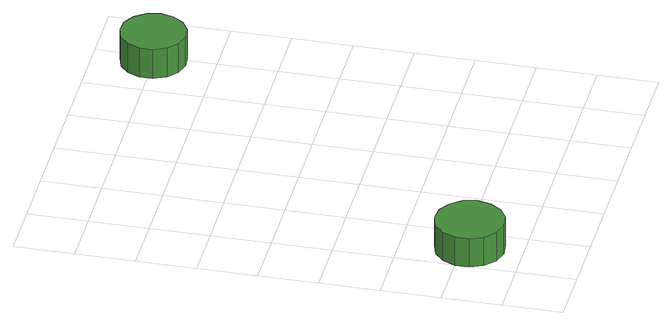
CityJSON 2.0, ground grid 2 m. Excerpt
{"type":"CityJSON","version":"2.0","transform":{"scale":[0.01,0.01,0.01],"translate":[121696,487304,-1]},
"CityObjects":{
"tree1":{"type":"SolitaryVegetationObject","attributes":{"function":"something"},"geometry":[{"type":"MultiSurface","lod":"1","boundaries":[[[0,1,2,3,4,5,6,7,8,9,10,11,12,13,14]],[[15,16,17,18,19,20,21,22,23,24,25,26,27,28,29]],[[0,29,28,1]],[[1,28,27,2]],[[2,27,26,3]],[[3,26,25,4]],[[4,25,24,5]],[[5,24,23,6]],[[6,23,22,7]],[[7,22,21,8]],[[8,21,20,9]],[[9,20,19,10]],[[10,19,18,11]],[[11,18,17,12]],[[12,17,16,13]],[[13,16,15,14]],[[14,15,29,0]]]}]},
"tree2":{"type":"SolitaryVegetationObject","attributes":{"function":"something"},"geometry":[{"type":"MultiSurface","lod":"1","boundaries":[[[30,31,32,33,34,35,36,37,38,39,40,41,42,43,44]],[[45,46,47,48,49,50,51,52,53,54,55,56,57,58,59]],[[30,59,58,31]],[[31,58,57,32]],[[32,57,56,33]],[[33,56,55,34]],[[34,55,54,35]],[[35,54,53,36]],[[36,53,52,37]],[[37,52,51,38]],[[38,51,50,39]],[[39,50,49,40]],[[40,49,48,41]],[[41,48,47,42]],[[42,47,46,43]],[[43,46,45,44]],[[44,45,59,30]]]}]}
},
"vertices":[
[228,176,165],[218,223,165],[190,261,165],[149,285,165],[101,290,165],[56,276,165],[20,244,165],[1,200,165],[1,152,165],[20,109,165],[56,77,165],[101,62,165],[149,67,165],[190,91,165],[218,130,165],[218,130,58],[190,91,58],[149,67,58],[101,62,58],[56,77,58],[20,109,58],[1,152,58],[1,200,58],[20,244,58],[56,276,58],[101,290,58],[149,285,58],[190,261,58],[218,223,58],[228,176,58],
[1088,1405,168],[1079,1450,168],[1052,1486,168],[1013,1509,168],[968,1513,168],[925,1499,168],[892,1469,168],[873,1428,168],[873,1383,168],[892,1342,168],[925,1311,168],[968,1297,168],[1013,1302,168],[1052,1325,168],[1079,1361,168],[1079,1361,59],[1052,1325,59],[1013,1302,59],[968,1297,59],[925,1311,59],[892,1342,59],[873,1383,59],[873,1428,59],[892,1469,59],[925,1499,59],[968,1513,59],[1013,1509,59],[1052,1486,59],[1079,1450,59],[1088,1405,59]
]}
